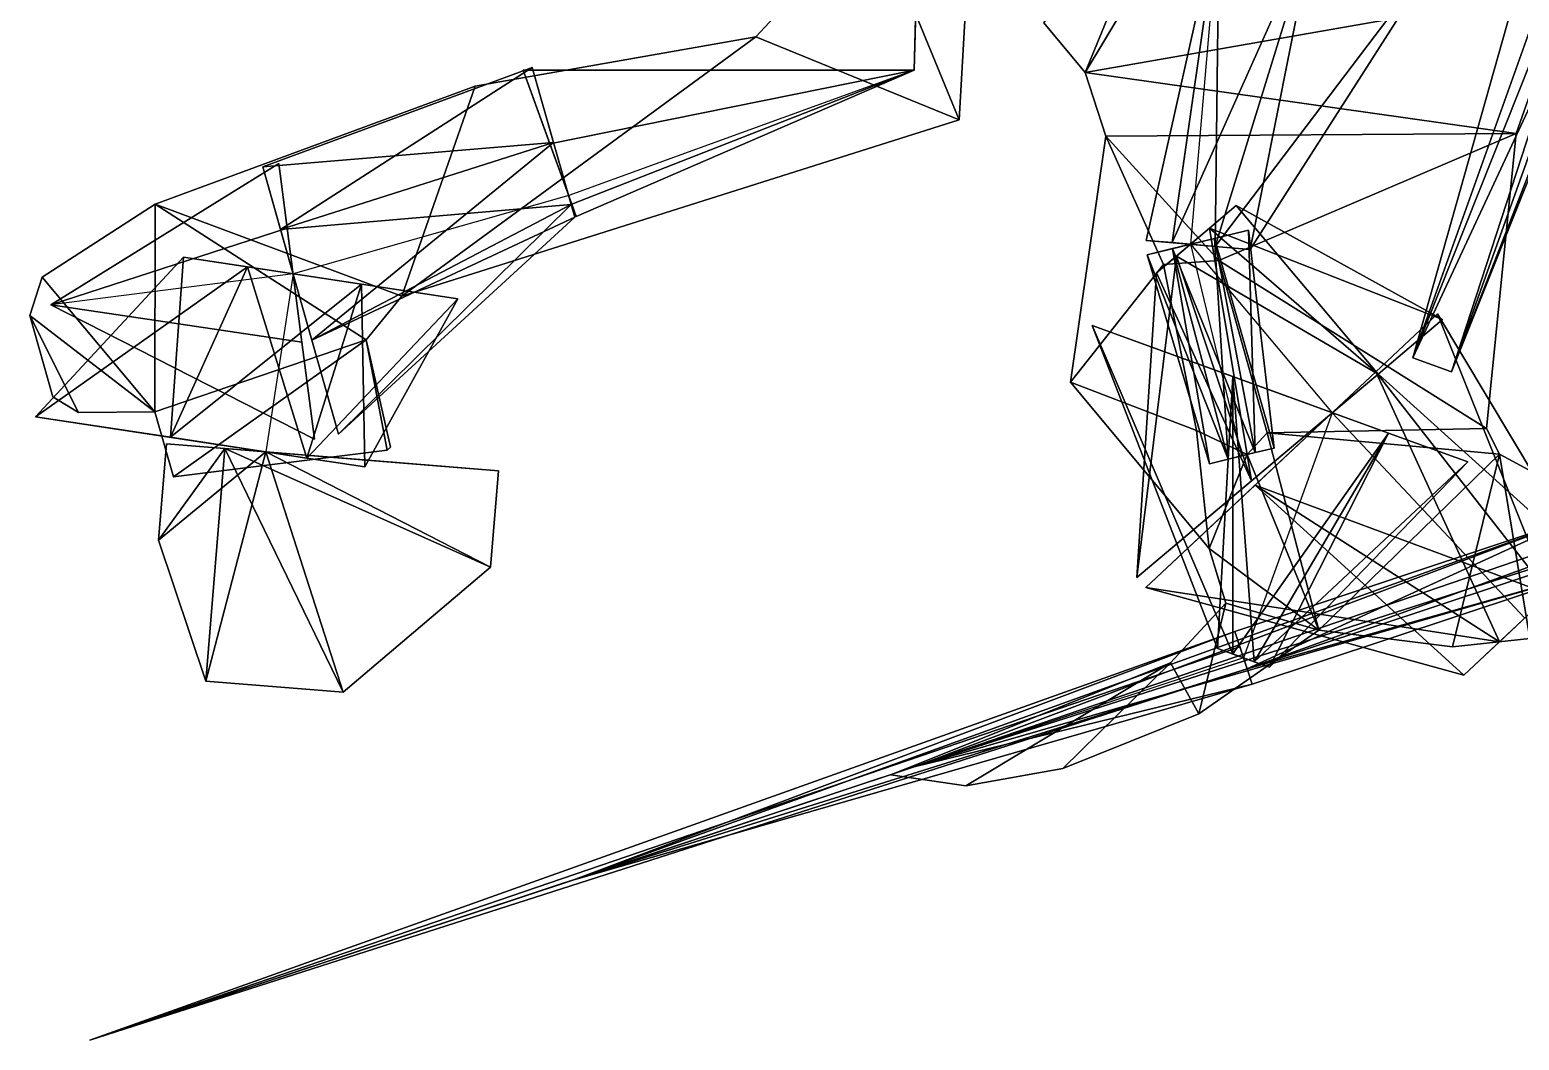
# Model space of a CAD drawing. Extents: x 271818 to 271947, y 5067178 to 5068401.
# Drawn here: x 271879.66 to 271893.07, y 5068373.09 to 5068382.18 of the extents above; entities that cross this region are included whole.
import ezdxf

# ---------------------------------------------------------------- set-up
doc = ezdxf.new("R2010")
doc.units = 0
doc.layers.add('CENTERLINE', color=4, linetype='CONTINUOUS')
doc.layers.add('WALLS', color=7, linetype='CONTINUOUS')

msp = doc.modelspace()

# ---------------------------------------------------------------- linework, layer by layer
at = {"layer": 'CENTERLINE'}
for p, q in [((271887.724, 5068385.643, 1026.427), (271887.626, 5068381.82, 1025.516)), ((271890.372, 5068383.225, 1012.369), (271890.113, 5068380.254, 1012.037)), ((271887.626, 5068381.82, 1025.516), (271884.515, 5068380.692, 1025.516)), ((271884.515, 5068380.692, 1025.516), (271882.034, 5068379.988, 1025.227)), ((271890.113, 5068380.254, 1012.037), (271891.391, 5068378.738, 1014.922)), ((271890.113, 5068380.254, 1012.037), (271890.575, 5068378.349, 1012.051)), ((271882.034, 5068379.988, 1025.227), (271879.852, 5068379.708, 1025.227)), ((271882.034, 5068379.988, 1025.227), (271881.789, 5068378.386, 1025.986)), ((271891.391, 5068378.738, 1014.922), (271890.591, 5068376.532, 1015.047)), ((271891.391, 5068378.738, 1014.922), (271893.124, 5068376.889, 1015.695)), ((271881.789, 5068378.386, 1025.986), (271881.789, 5068378.386, 1028.086)), ((271890.591, 5068376.532, 1015.047), (271887.626, 5068375.55, 1023.402))]:
    msp.add_line(p, q, dxfattribs=at)
at = {"layer": 'WALLS'}
for points in [[(271896.59, 5068391.751, 1009.843), (271892.466, 5068379.107, 1012.188), (271892.115, 5068379.232, 1012.188)], [(271896.59, 5068391.751, 1009.843), (271892.115, 5068379.232, 1012.188), (271894.24, 5068386.743, 1010.814)], [(271896.59, 5068391.751, 1009.843), (271895.088, 5068386.44, 1010.814), (271892.466, 5068379.107, 1012.188)], [(271895.088, 5068386.44, 1010.814), (271896.443, 5068389.044, 1015.379), (271892.466, 5068379.107, 1012.188)], [(271892.466, 5068379.107, 1012.188), (271896.443, 5068389.044, 1015.379), (271894.572, 5068384.505, 1016.243)], [(271892.115, 5068379.232, 1012.188), (271894.26, 5068384.617, 1016.243), (271894.24, 5068386.743, 1010.814)], [(271887.626, 5068381.82, 1014.916), (271887.724, 5068385.643, 1015.827), (271887.626, 5068381.82, 1014.916)], [(271887.626, 5068381.82, 1014.916), (271887.724, 5068385.643, 1015.827), (271887.724, 5068385.643, 1015.827)], [(271887.626, 5068381.82, 1014.916), (271887.724, 5068385.643, 1015.827), (271887.626, 5068381.82, 1021.126)], [(271887.626, 5068381.82, 1021.126), (271887.724, 5068385.643, 1015.827), (271887.724, 5068385.643, 1022.037)], [(271887.626, 5068381.82, 1021.126), (271887.724, 5068385.643, 1022.037), (271887.626, 5068381.82, 1025.516)], [(271887.626, 5068381.82, 1025.516), (271887.724, 5068385.643, 1022.037), (271887.724, 5068385.643, 1026.427)], [(271887.626, 5068381.82, 1025.516), (271887.724, 5068385.643, 1026.427), (271887.626, 5068381.82, 1025.516)], [(271887.626, 5068381.82, 1025.516), (271887.724, 5068385.643, 1026.427), (271887.724, 5068385.643, 1026.427)], [(271887.626, 5068381.82, 1025.516), (271887.724, 5068385.643, 1026.427), (271887.626, 5068381.82, 1025.516)], [(271887.626, 5068381.82, 1025.516), (271887.724, 5068385.643, 1026.427), (271887.724, 5068385.643, 1026.427)], [(271887.626, 5068381.82, 1025.516), (271887.724, 5068385.643, 1026.427), (271887.626, 5068381.82, 1025.516)], [(271887.626, 5068381.82, 1025.516), (271887.724, 5068385.643, 1026.427), (271887.724, 5068385.643, 1026.427)], [(271887.626, 5068381.82, 1025.516), (271887.724, 5068385.643, 1026.427), (271887.626, 5068381.82, 1021.126)], [(271887.626, 5068381.82, 1021.126), (271887.724, 5068385.643, 1026.427), (271887.724, 5068385.643, 1022.037)], [(271887.626, 5068381.82, 1021.126), (271887.724, 5068385.643, 1022.037), (271887.626, 5068381.82, 1014.916)], [(271887.626, 5068381.82, 1014.916), (271887.724, 5068385.643, 1022.037), (271887.724, 5068385.643, 1015.827)], [(271890.603, 5068385.297, 1014.604), (271888.794, 5068382.248, 1014.015), (271889.166, 5068381.799, 1013.543)], [(271889.166, 5068381.799, 1017.837), (271888.794, 5068382.248, 1017.313), (271890.603, 5068385.297, 1017.477)], [(271891.214, 5068385.203, 1013.75), (271890.603, 5068385.297, 1014.604), (271889.166, 5068381.799, 1013.543)], [(271889.166, 5068381.799, 1017.837), (271890.603, 5068385.297, 1017.477), (271891.214, 5068385.203, 1017.259)], [(271891.214, 5068385.203, 1013.75), (271889.166, 5068381.799, 1013.543), (271893.51, 5068382.562, 1013.201)], [(271893.51, 5068382.562, 1018.713), (271889.166, 5068381.799, 1017.837), (271891.214, 5068385.203, 1017.259)], [(271892.115, 5068379.232, 1012.188), (271894.572, 5068384.505, 1016.243), (271894.26, 5068384.617, 1016.243)], [(271892.466, 5068379.107, 1012.188), (271894.572, 5068384.505, 1016.243), (271892.115, 5068379.232, 1012.188)], [(271887.258, 5068383.259, 1017.538), (271888.032, 5068381.375, 1015.357), (271888.149, 5068383.422, 1017.978)], [(271888.149, 5068383.422, 1026.306), (271888.032, 5068381.375, 1025.805), (271887.258, 5068383.259, 1026.162)], [(271888.032, 5068381.375, 1025.805), (271888.032, 5068381.375, 1015.357), (271888.149, 5068383.422, 1026.306)], [(271888.149, 5068383.422, 1026.306), (271888.032, 5068381.375, 1015.357), (271888.149, 5068383.422, 1017.978)], [(271887.258, 5068383.259, 1026.162), (271887.258, 5068383.259, 1017.538), (271886.2, 5068382.121, 1026.097)], [(271886.2, 5068382.121, 1026.097), (271887.258, 5068383.259, 1017.538), (271886.2, 5068382.121, 1017.467)], [(271887.258, 5068383.259, 1017.538), (271886.2, 5068382.121, 1017.467), (271888.032, 5068381.375, 1015.357)], [(271888.032, 5068381.375, 1025.805), (271886.2, 5068382.121, 1026.097), (271887.258, 5068383.259, 1026.162)], [(271890.372, 5068383.225, 1012.369), (271889.948, 5068380.269, 1012.037), (271889.715, 5068380.289, 1012.037)], [(271890.372, 5068383.225, 1012.369), (271889.715, 5068380.289, 1012.037), (271890.372, 5068383.225, 1012.369)], [(271890.372, 5068383.225, 1012.369), (271889.715, 5068380.289, 1012.037), (271889.715, 5068380.289, 1015.019)], [(271890.372, 5068383.225, 1012.369), (271889.715, 5068380.289, 1015.019), (271890.372, 5068383.225, 1012.369)], [(271890.372, 5068383.225, 1012.369), (271889.715, 5068380.289, 1015.019), (271889.948, 5068380.269, 1019.237)], [(271890.372, 5068383.225, 1012.369), (271890.336, 5068380.235, 1012.037), (271889.948, 5068380.269, 1012.037)], [(271890.372, 5068383.225, 1012.369), (271889.948, 5068380.269, 1012.037), (271890.372, 5068383.225, 1012.369)], [(271890.372, 5068383.225, 1012.369), (271889.948, 5068380.269, 1019.237), (271891.238, 5068383.149, 1012.369)], [(271891.238, 5068383.149, 1012.369), (271890.336, 5068380.235, 1012.037), (271890.372, 5068383.225, 1012.369)], [(271891.238, 5068383.149, 1012.369), (271889.948, 5068380.269, 1019.237), (271890.336, 5068380.235, 1019.237)], [(271891.238, 5068383.149, 1012.369), (271890.336, 5068380.235, 1019.237), (271892.464, 5068383.043, 1012.369)], [(271891.238, 5068383.149, 1012.369), (271890.651, 5068380.207, 1012.037), (271890.336, 5068380.235, 1012.037)], [(271892.464, 5068383.043, 1012.369), (271890.336, 5068380.235, 1019.237), (271890.651, 5068380.207, 1015.019)], [(271892.464, 5068383.043, 1012.369), (271890.651, 5068380.207, 1012.037), (271891.238, 5068383.149, 1012.369)], [(271892.464, 5068383.043, 1012.369), (271890.651, 5068380.207, 1015.019), (271892.464, 5068383.043, 1012.369)], [(271892.464, 5068383.043, 1012.369), (271890.651, 5068380.207, 1015.019), (271890.651, 5068380.207, 1012.037)], [(271893.51, 5068382.562, 1013.201), (271889.166, 5068381.799, 1013.543), (271893.046, 5068381.25, 1013.775)], [(271893.046, 5068381.25, 1020.095), (271889.166, 5068381.799, 1017.837), (271893.51, 5068382.562, 1018.713)], [(271893.046, 5068381.25, 1020.095), (271893.046, 5068381.25, 1013.775), (271893.51, 5068382.562, 1018.713)], [(271893.51, 5068382.562, 1018.713), (271893.046, 5068381.25, 1013.775), (271893.51, 5068382.562, 1013.201)], [(271888.794, 5068382.248, 1017.313), (271888.794, 5068382.248, 1014.015), (271889.166, 5068381.799, 1017.837)], [(271889.166, 5068381.799, 1017.837), (271888.794, 5068382.248, 1014.015), (271889.166, 5068381.799, 1013.543)], [(271886.2, 5068382.121, 1017.467), (271883.674, 5068381.678, 1023.465), (271883.013, 5068379.786, 1024.578)], [(271883.013, 5068379.786, 1026.768), (271883.674, 5068381.678, 1026.859), (271886.2, 5068382.121, 1026.097)], [(271888.032, 5068381.375, 1015.357), (271886.2, 5068382.121, 1017.467), (271883.013, 5068379.786, 1024.578)], [(271883.013, 5068379.786, 1026.768), (271886.2, 5068382.121, 1026.097), (271888.032, 5068381.375, 1025.805)], [(271886.2, 5068382.121, 1026.097), (271886.2, 5068382.121, 1017.467), (271883.674, 5068381.678, 1026.859)], [(271883.674, 5068381.678, 1026.859), (271886.2, 5068382.121, 1017.467), (271883.674, 5068381.678, 1023.465)], [(271884.187, 5068381.846, 1024.978), (271881.921, 5068380.387, 1025.027), (271881.761, 5068380.95, 1025.144)], [(271884.187, 5068381.846, 1024.978), (271881.761, 5068380.95, 1025.144), (271884.187, 5068381.846, 1025.641)], [(271884.187, 5068381.846, 1025.641), (271881.761, 5068380.95, 1025.144), (271881.761, 5068380.95, 1025.558)], [(271884.187, 5068381.846, 1025.641), (271881.761, 5068380.95, 1025.558), (271884.379, 5068381.17, 1025.816)], [(271884.379, 5068381.17, 1024.216), (271881.921, 5068380.387, 1025.027), (271884.187, 5068381.846, 1024.978)], [(271887.626, 5068381.82, 1021.126), (271884.345, 5068381.159, 1024.216), (271884.106, 5068381.82, 1024.978)], [(271887.626, 5068381.82, 1021.126), (271884.106, 5068381.82, 1024.978), (271887.626, 5068381.82, 1025.516)], [(271887.626, 5068381.82, 1025.516), (271884.106, 5068381.82, 1024.978), (271884.106, 5068381.82, 1025.641)], [(271887.626, 5068381.82, 1025.516), (271884.106, 5068381.82, 1025.641), (271887.626, 5068381.82, 1025.516)], [(271887.626, 5068381.82, 1025.516), (271884.106, 5068381.82, 1025.641), (271884.345, 5068381.159, 1025.816)], [(271884.543, 5068380.614, 1024.216), (271884.106, 5068381.82, 1024.978), (271884.345, 5068381.159, 1024.216)], [(271884.543, 5068380.614, 1024.216), (271884.106, 5068381.82, 1025.641), (271884.106, 5068381.82, 1024.978)], [(271884.543, 5068380.614, 1024.216), (271884.345, 5068381.159, 1025.816), (271884.106, 5068381.82, 1025.641)], [(271884.537, 5068380.612, 1024.216), (271884.379, 5068381.17, 1024.216), (271884.187, 5068381.846, 1024.978)], [(271884.537, 5068380.612, 1024.216), (271884.187, 5068381.846, 1024.978), (271884.187, 5068381.846, 1025.641)], [(271884.537, 5068380.612, 1024.216), (271884.187, 5068381.846, 1025.641), (271884.379, 5068381.17, 1025.816)], [(271887.626, 5068381.82, 1014.916), (271884.543, 5068380.614, 1024.216), (271884.345, 5068381.159, 1024.216)], [(271887.626, 5068381.82, 1014.916), (271884.345, 5068381.159, 1024.216), (271887.626, 5068381.82, 1021.126)], [(271887.626, 5068381.82, 1025.516), (271884.345, 5068381.159, 1025.816), (271887.626, 5068381.82, 1025.516)], [(271887.626, 5068381.82, 1025.516), (271884.345, 5068381.159, 1025.816), (271884.543, 5068380.614, 1025.816)], [(271887.626, 5068381.82, 1014.916), (271884.543, 5068380.614, 1024.216), (271887.626, 5068381.82, 1014.916)], [(271887.626, 5068381.82, 1025.516), (271884.543, 5068380.614, 1025.816), (271887.626, 5068381.82, 1025.516)], [(271887.626, 5068381.82, 1025.516), (271884.543, 5068380.614, 1025.816), (271884.583, 5068380.504, 1025.641)], [(271887.626, 5068381.82, 1014.916), (271884.583, 5068380.504, 1024.978), (271884.543, 5068380.614, 1024.216)], [(271887.626, 5068381.82, 1025.516), (271884.583, 5068380.504, 1025.641), (271887.626, 5068381.82, 1021.126)], [(271887.626, 5068381.82, 1021.126), (271884.583, 5068380.504, 1025.641), (271884.583, 5068380.504, 1024.978)], [(271887.626, 5068381.82, 1021.126), (271884.583, 5068380.504, 1024.978), (271887.626, 5068381.82, 1014.916)], [(271887.626, 5068381.82, 1014.916), (271887.626, 5068381.82, 1014.916), (271887.626, 5068381.82, 1021.126)], [(271887.626, 5068381.82, 1014.916), (271887.626, 5068381.82, 1021.126), (271887.626, 5068381.82, 1025.516)], [(271887.626, 5068381.82, 1014.916), (271887.626, 5068381.82, 1025.516), (271887.626, 5068381.82, 1025.516)], [(271887.626, 5068381.82, 1014.916), (271887.626, 5068381.82, 1025.516), (271887.626, 5068381.82, 1025.516)], [(271887.626, 5068381.82, 1014.916), (271887.626, 5068381.82, 1025.516), (271887.626, 5068381.82, 1025.516)], [(271887.626, 5068381.82, 1014.916), (271887.626, 5068381.82, 1025.516), (271887.626, 5068381.82, 1021.126)], [(271887.626, 5068381.82, 1014.916), (271887.626, 5068381.82, 1014.916), (271887.626, 5068381.82, 1021.126)], [(271887.626, 5068381.82, 1014.916), (271887.626, 5068381.82, 1021.126), (271887.626, 5068381.82, 1025.516)], [(271887.626, 5068381.82, 1014.916), (271887.626, 5068381.82, 1025.516), (271887.626, 5068381.82, 1025.516)], [(271887.626, 5068381.82, 1014.916), (271887.626, 5068381.82, 1025.516), (271887.626, 5068381.82, 1025.516)], [(271887.626, 5068381.82, 1014.916), (271887.626, 5068381.82, 1025.516), (271887.626, 5068381.82, 1025.516)], [(271887.626, 5068381.82, 1014.916), (271887.626, 5068381.82, 1025.516), (271887.626, 5068381.82, 1021.126)], [(271889.166, 5068381.799, 1017.837), (271889.166, 5068381.799, 1013.543), (271889.353, 5068381.228, 1018.876)], [(271889.353, 5068381.228, 1018.876), (271889.166, 5068381.799, 1013.543), (271889.353, 5068381.228, 1013.245)], [(271893.046, 5068381.25, 1013.775), (271889.166, 5068381.799, 1013.543), (271889.353, 5068381.228, 1013.245)], [(271889.353, 5068381.228, 1018.876), (271889.166, 5068381.799, 1017.837), (271893.046, 5068381.25, 1020.095)], [(271883.674, 5068381.678, 1026.859), (271883.674, 5068381.678, 1023.465), (271880.792, 5068380.615, 1026.217)], [(271880.792, 5068380.615, 1026.217), (271883.674, 5068381.678, 1023.465), (271880.792, 5068380.615, 1024.866)], [(271883.674, 5068381.678, 1023.465), (271880.792, 5068380.615, 1024.866), (271883.013, 5068379.786, 1024.578)], [(271883.013, 5068379.786, 1026.768), (271880.792, 5068380.615, 1026.217), (271883.674, 5068381.678, 1026.859)], [(271883.013, 5068379.786, 1026.768), (271883.013, 5068379.786, 1024.578), (271888.032, 5068381.375, 1025.805)], [(271888.032, 5068381.375, 1025.805), (271883.013, 5068379.786, 1024.578), (271888.032, 5068381.375, 1015.357)], [(271884.379, 5068381.17, 1025.816), (271881.761, 5068380.95, 1025.558), (271881.921, 5068380.387, 1026.027)], [(271884.379, 5068381.17, 1024.216), (271882.203, 5068379.39, 1025.027), (271881.921, 5068380.387, 1025.027)], [(271884.379, 5068381.17, 1025.816), (271881.921, 5068380.387, 1026.027), (271884.537, 5068380.612, 1025.816)], [(271884.537, 5068380.612, 1024.216), (271882.203, 5068379.39, 1025.027), (271884.379, 5068381.17, 1024.216)], [(271884.543, 5068380.614, 1024.216), (271884.543, 5068380.614, 1025.816), (271884.345, 5068381.159, 1025.816)], [(271884.537, 5068380.612, 1024.216), (271884.379, 5068381.17, 1025.816), (271884.537, 5068380.612, 1025.816)], [(271889.353, 5068381.228, 1018.876), (271889.353, 5068381.228, 1013.245), (271889.034, 5068379.013, 1021.147)], [(271889.034, 5068379.013, 1021.147), (271889.353, 5068381.228, 1013.245), (271889.034, 5068379.013, 1013.954)], [(271889.353, 5068381.228, 1013.245), (271889.034, 5068379.013, 1013.954), (271889.872, 5068380.071, 1012.211)], [(271889.872, 5068380.071, 1019.818), (271889.034, 5068379.013, 1021.147), (271889.353, 5068381.228, 1018.876)], [(271893.046, 5068381.25, 1013.775), (271889.353, 5068381.228, 1013.245), (271890.37, 5068380.108, 1012.221)], [(271890.37, 5068380.108, 1019.739), (271889.353, 5068381.228, 1018.876), (271893.046, 5068381.25, 1020.095)], [(271889.353, 5068381.228, 1013.245), (271889.872, 5068380.071, 1012.211), (271890.37, 5068380.108, 1012.221)], [(271890.37, 5068380.108, 1019.739), (271889.872, 5068380.071, 1019.818), (271889.353, 5068381.228, 1018.876)], [(271893.046, 5068381.25, 1013.775), (271890.37, 5068380.108, 1012.221), (271892.78, 5068378.595, 1014.783)], [(271892.78, 5068378.595, 1024.421), (271890.37, 5068380.108, 1019.739), (271893.046, 5068381.25, 1020.095)], [(271892.78, 5068378.595, 1024.421), (271892.78, 5068378.595, 1014.783), (271893.046, 5068381.25, 1020.095)], [(271893.046, 5068381.25, 1020.095), (271892.78, 5068378.595, 1014.783), (271893.046, 5068381.25, 1013.775)], [(271881.981, 5068380.399, 1025.027), (271879.852, 5068379.708, 1025.227), (271881.906, 5068380.98, 1025.144)], [(271881.906, 5068380.98, 1025.144), (271879.852, 5068379.708, 1025.227), (271879.852, 5068379.708, 1025.227)], [(271881.906, 5068380.98, 1025.144), (271879.852, 5068379.708, 1025.227), (271881.906, 5068380.98, 1025.558)], [(271881.906, 5068380.98, 1025.558), (271879.852, 5068379.708, 1025.227), (271879.852, 5068379.708, 1025.227)], [(271881.906, 5068380.98, 1025.558), (271879.852, 5068379.708, 1025.227), (271881.981, 5068380.399, 1026.027)], [(271882.203, 5068379.39, 1025.027), (271881.761, 5068380.95, 1025.144), (271881.921, 5068380.387, 1025.027)], [(271882.203, 5068379.39, 1025.027), (271881.761, 5068380.95, 1025.558), (271881.761, 5068380.95, 1025.144)], [(271882.203, 5068379.39, 1025.027), (271881.921, 5068380.387, 1026.027), (271881.761, 5068380.95, 1025.558)], [(271882.113, 5068379.372, 1025.027), (271881.981, 5068380.399, 1025.027), (271881.906, 5068380.98, 1025.144)], [(271882.113, 5068379.372, 1025.027), (271881.906, 5068380.98, 1025.144), (271881.906, 5068380.98, 1025.558)], [(271882.113, 5068379.372, 1025.027), (271881.906, 5068380.98, 1025.558), (271881.981, 5068380.399, 1026.027)], [(271880.792, 5068380.615, 1026.217), (271880.792, 5068380.615, 1024.866), (271879.774, 5068379.959, 1025.326)], [(271879.774, 5068379.959, 1025.326), (271880.792, 5068380.615, 1024.866), (271879.774, 5068379.959, 1025.228)], [(271880.792, 5068380.615, 1024.866), (271879.774, 5068379.959, 1025.228), (271880.789, 5068378.746, 1024.386)], [(271880.789, 5068378.746, 1027.632), (271879.774, 5068379.959, 1025.326), (271880.792, 5068380.615, 1026.217)], [(271880.792, 5068380.615, 1024.866), (271880.789, 5068378.746, 1024.386), (271882.69, 5068379.395, 1024.61)], [(271882.69, 5068379.395, 1027.025), (271880.789, 5068378.746, 1027.632), (271880.792, 5068380.615, 1026.217)], [(271880.792, 5068380.615, 1024.866), (271882.69, 5068379.395, 1024.61), (271883.013, 5068379.786, 1024.578)], [(271883.013, 5068379.786, 1026.768), (271882.69, 5068379.395, 1027.025), (271880.792, 5068380.615, 1026.217)], [(271884.537, 5068380.612, 1025.816), (271881.921, 5068380.387, 1026.027), (271882.203, 5068379.39, 1026.027)], [(271884.537, 5068380.612, 1025.816), (271882.203, 5068379.39, 1026.027), (271884.569, 5068380.499, 1025.641)], [(271884.537, 5068380.612, 1024.216), (271882.443, 5068378.545, 1025.144), (271882.203, 5068379.39, 1025.027)], [(271884.569, 5068380.499, 1024.978), (271882.443, 5068378.545, 1025.144), (271884.537, 5068380.612, 1024.216)], [(271884.537, 5068380.612, 1024.216), (271884.537, 5068380.612, 1025.816), (271884.569, 5068380.499, 1025.641)], [(271884.537, 5068380.612, 1024.216), (271884.569, 5068380.499, 1025.641), (271884.569, 5068380.499, 1024.978)], [(271884.543, 5068380.614, 1024.216), (271884.583, 5068380.504, 1025.641), (271884.543, 5068380.614, 1025.816)], [(271884.543, 5068380.614, 1024.216), (271884.583, 5068380.504, 1024.978), (271884.583, 5068380.504, 1025.641)], [(271884.569, 5068380.499, 1025.641), (271882.203, 5068379.39, 1026.027), (271882.443, 5068378.545, 1025.558)], [(271884.569, 5068380.499, 1025.641), (271882.443, 5068378.545, 1025.558), (271884.569, 5068380.499, 1024.978)], [(271884.569, 5068380.499, 1024.978), (271882.443, 5068378.545, 1025.558), (271882.443, 5068378.545, 1025.144)], [(271890.284, 5068380.398, 1019.237), (271891.803, 5068379.086, 1026.322), (271890.526, 5068380.602, 1015.019)], [(271890.526, 5068380.602, 1012.037), (271892.385, 5068379.576, 1014.922), (271890.284, 5068380.398, 1012.037)], [(271890.284, 5068380.398, 1012.037), (271890.284, 5068380.398, 1019.237), (271890.526, 5068380.602, 1015.019)], [(271890.284, 5068380.398, 1012.037), (271890.526, 5068380.602, 1015.019), (271890.526, 5068380.602, 1012.037)], [(271890.526, 5068380.602, 1015.019), (271891.803, 5068379.086, 1026.322), (271892.385, 5068379.576, 1019.644)], [(271890.526, 5068380.602, 1015.019), (271892.385, 5068379.576, 1019.644), (271890.526, 5068380.602, 1012.037)], [(271890.526, 5068380.602, 1012.037), (271892.385, 5068379.576, 1019.644), (271892.385, 5068379.576, 1014.922)], [(271882.113, 5068379.372, 1025.027), (271879.852, 5068379.708, 1025.227), (271881.981, 5068380.399, 1025.027)], [(271881.981, 5068380.399, 1025.027), (271879.852, 5068379.708, 1025.227), (271879.852, 5068379.708, 1025.227)], [(271881.981, 5068380.399, 1026.027), (271879.852, 5068379.708, 1025.227), (271879.852, 5068379.708, 1025.227)], [(271881.981, 5068380.399, 1026.027), (271879.852, 5068379.708, 1025.227), (271882.113, 5068379.372, 1026.027)], [(271882.203, 5068379.39, 1025.027), (271882.203, 5068379.39, 1026.027), (271881.921, 5068380.387, 1026.027)], [(271882.113, 5068379.372, 1025.027), (271881.981, 5068380.399, 1026.027), (271882.113, 5068379.372, 1026.027)], [(271890.284, 5068380.398, 1012.037), (271889.987, 5068380.147, 1012.037), (271889.807, 5068379.996, 1012.037)], [(271890.284, 5068380.398, 1012.037), (271889.807, 5068379.996, 1012.037), (271889.807, 5068379.996, 1015.019)], [(271890.284, 5068380.398, 1012.037), (271889.807, 5068379.996, 1015.019), (271889.987, 5068380.147, 1019.237)], [(271890.284, 5068380.398, 1012.037), (271891.803, 5068379.086, 1014.922), (271889.987, 5068380.147, 1012.037)], [(271889.987, 5068380.147, 1019.237), (271890.663, 5068378.124, 1026.322), (271890.284, 5068380.398, 1019.237)], [(271890.284, 5068380.398, 1012.037), (271889.987, 5068380.147, 1019.237), (271890.284, 5068380.398, 1019.237)], [(271890.284, 5068380.398, 1019.237), (271890.663, 5068378.124, 1026.322), (271891.803, 5068379.086, 1026.322)], [(271890.284, 5068380.398, 1012.037), (271892.385, 5068379.576, 1014.922), (271891.803, 5068379.086, 1014.922)], [(271890.331, 5068380.307, 1019.237), (271890.696, 5068378.379, 1012.551), (271890.638, 5068380.381, 1015.019)], [(271890.638, 5068380.381, 1012.037), (271890.867, 5068378.42, 1012.051), (271890.331, 5068380.307, 1012.037)], [(271890.331, 5068380.307, 1012.037), (271890.331, 5068380.307, 1019.237), (271890.638, 5068380.381, 1015.019)], [(271890.331, 5068380.307, 1012.037), (271890.638, 5068380.381, 1015.019), (271890.638, 5068380.381, 1012.037)], [(271890.638, 5068380.381, 1015.019), (271890.696, 5068378.379, 1012.551), (271890.867, 5068378.42, 1012.258)], [(271890.638, 5068380.381, 1015.019), (271890.867, 5068378.42, 1012.258), (271890.638, 5068380.381, 1012.037)], [(271890.638, 5068380.381, 1012.037), (271890.867, 5068378.42, 1012.258), (271890.867, 5068378.42, 1012.051)], [(271890.336, 5068380.235, 1012.037), (271889.715, 5068380.289, 1012.037), (271889.948, 5068380.269, 1012.037)], [(271890.336, 5068380.235, 1012.037), (271889.715, 5068380.289, 1015.019), (271889.715, 5068380.289, 1012.037)], [(271890.336, 5068380.235, 1012.037), (271889.948, 5068380.269, 1019.237), (271889.715, 5068380.289, 1015.019)], [(271890.331, 5068380.307, 1012.037), (271889.952, 5068380.215, 1012.037), (271889.725, 5068380.16, 1012.037)], [(271890.331, 5068380.307, 1012.037), (271889.725, 5068380.16, 1012.037), (271889.725, 5068380.16, 1015.019)], [(271890.331, 5068380.307, 1012.037), (271889.725, 5068380.16, 1015.019), (271889.952, 5068380.215, 1019.237)], [(271889.952, 5068380.215, 1012.037), (271890.454, 5068378.32, 1012.051), (271889.725, 5068380.16, 1012.037)], [(271889.725, 5068380.16, 1015.019), (271890.284, 5068378.279, 1012.258), (271889.952, 5068380.215, 1019.237)], [(271890.336, 5068380.235, 1012.037), (271890.336, 5068380.235, 1019.237), (271889.948, 5068380.269, 1019.237)], [(271890.331, 5068380.307, 1012.037), (271890.696, 5068378.379, 1012.051), (271889.952, 5068380.215, 1012.037)], [(271889.952, 5068380.215, 1019.237), (271890.454, 5068378.32, 1012.551), (271890.331, 5068380.307, 1019.237)], [(271890.331, 5068380.307, 1012.037), (271889.952, 5068380.215, 1019.237), (271890.331, 5068380.307, 1019.237)], [(271889.952, 5068380.215, 1012.037), (271890.696, 5068378.379, 1012.051), (271890.454, 5068378.32, 1012.051)], [(271889.952, 5068380.215, 1019.237), (271890.284, 5068378.279, 1012.258), (271890.454, 5068378.32, 1012.551)], [(271890.331, 5068380.307, 1019.237), (271890.454, 5068378.32, 1012.551), (271890.696, 5068378.379, 1012.551)], [(271890.331, 5068380.307, 1012.037), (271890.867, 5068378.42, 1012.051), (271890.696, 5068378.379, 1012.051)], [(271890.336, 5068380.235, 1012.037), (271890.651, 5068380.207, 1015.019), (271890.336, 5068380.235, 1019.237)], [(271890.336, 5068380.235, 1012.037), (271890.651, 5068380.207, 1012.037), (271890.651, 5068380.207, 1015.019)], [(271881.045, 5068380.139, 1025.144), (271880.929, 5068378.517, 1025.986), (271879.713, 5068378.702, 1025.986)], [(271881.045, 5068380.139, 1025.144), (271879.713, 5068378.702, 1025.986), (271881.045, 5068380.139, 1025.558)], [(271881.045, 5068380.139, 1025.558), (271879.713, 5068378.702, 1025.986), (271879.713, 5068378.702, 1026.856)], [(271881.045, 5068380.139, 1025.558), (271879.713, 5068378.702, 1026.856), (271881.624, 5068380.051, 1026.027)], [(271881.624, 5068380.051, 1025.027), (271880.929, 5068378.517, 1025.986), (271881.045, 5068380.139, 1025.144)], [(271882.648, 5068379.895, 1025.027), (271881.624, 5068380.051, 1025.027), (271881.045, 5068380.139, 1025.144)], [(271882.648, 5068379.895, 1025.027), (271881.045, 5068380.139, 1025.144), (271881.045, 5068380.139, 1025.558)], [(271882.648, 5068379.895, 1025.027), (271881.045, 5068380.139, 1025.558), (271881.624, 5068380.051, 1026.027)], [(271889.807, 5068379.996, 1015.019), (271889.632, 5068377.256, 1019.644), (271889.987, 5068380.147, 1019.237)], [(271889.987, 5068380.147, 1019.237), (271889.632, 5068377.256, 1019.644), (271890.663, 5068378.124, 1026.322)], [(271889.725, 5068380.16, 1012.037), (271890.454, 5068378.32, 1012.051), (271890.284, 5068378.279, 1012.051)], [(271889.725, 5068380.16, 1012.037), (271890.284, 5068378.279, 1012.051), (271889.725, 5068380.16, 1015.019)], [(271889.725, 5068380.16, 1015.019), (271890.284, 5068378.279, 1012.051), (271890.284, 5068378.279, 1012.258)], [(271889.987, 5068380.147, 1012.037), (271890.663, 5068378.124, 1014.922), (271889.807, 5068379.996, 1012.037)], [(271889.872, 5068380.071, 1019.818), (271889.872, 5068380.071, 1012.211), (271890.37, 5068380.108, 1019.739)], [(271890.37, 5068380.108, 1019.739), (271889.872, 5068380.071, 1012.211), (271890.37, 5068380.108, 1012.221)], [(271889.987, 5068380.147, 1012.037), (271891.803, 5068379.086, 1014.922), (271890.663, 5068378.124, 1014.922)], [(271890.37, 5068380.108, 1019.739), (271890.37, 5068380.108, 1012.221), (271890.804, 5068378.556, 1025.045)], [(271890.804, 5068378.556, 1025.045), (271890.37, 5068380.108, 1012.221), (271890.804, 5068378.556, 1013.895)], [(271890.37, 5068380.108, 1012.221), (271890.804, 5068378.556, 1013.895), (271892.78, 5068378.595, 1014.783)], [(271892.78, 5068378.595, 1024.421), (271890.804, 5068378.556, 1025.045), (271890.37, 5068380.108, 1019.739)], [(271879.774, 5068379.959, 1025.326), (271879.774, 5068379.959, 1025.228), (271879.662, 5068379.614, 1025.316)], [(271879.662, 5068379.614, 1025.316), (271879.774, 5068379.959, 1025.228), (271879.662, 5068379.614, 1025.229)], [(271880.789, 5068378.746, 1024.386), (271879.774, 5068379.959, 1025.228), (271879.662, 5068379.614, 1025.229)], [(271879.662, 5068379.614, 1025.316), (271879.774, 5068379.959, 1025.326), (271880.789, 5068378.746, 1027.632)], [(271881.624, 5068380.051, 1026.027), (271879.713, 5068378.702, 1026.856), (271880.929, 5068378.517, 1028.086)], [(271881.624, 5068380.051, 1025.027), (271882.158, 5068378.33, 1025.986), (271880.929, 5068378.517, 1025.986)], [(271881.624, 5068380.051, 1026.027), (271880.929, 5068378.517, 1028.086), (271882.648, 5068379.895, 1026.027)], [(271882.648, 5068379.895, 1025.027), (271882.158, 5068378.33, 1025.986), (271881.624, 5068380.051, 1025.027)], [(271882.648, 5068379.895, 1025.027), (271881.624, 5068380.051, 1026.027), (271882.648, 5068379.895, 1026.027)], [(271889.872, 5068380.071, 1012.211), (271889.034, 5068379.013, 1013.954), (271890.169, 5068378.578, 1013.371)], [(271890.169, 5068378.578, 1023.133), (271889.034, 5068379.013, 1021.147), (271889.872, 5068380.071, 1019.818)], [(271889.807, 5068379.996, 1012.037), (271890.663, 5068378.124, 1014.922), (271889.632, 5068377.256, 1014.922)], [(271889.807, 5068379.996, 1012.037), (271889.632, 5068377.256, 1014.922), (271889.807, 5068379.996, 1015.019)], [(271889.807, 5068379.996, 1015.019), (271889.632, 5068377.256, 1014.922), (271889.632, 5068377.256, 1019.644)], [(271890.169, 5068378.578, 1023.133), (271890.169, 5068378.578, 1013.371), (271889.872, 5068380.071, 1019.818)], [(271889.872, 5068380.071, 1019.818), (271890.169, 5068378.578, 1013.371), (271889.872, 5068380.071, 1012.211)], [(271882.648, 5068379.895, 1026.027), (271880.929, 5068378.517, 1028.086), (271882.158, 5068378.33, 1028.086)], [(271882.648, 5068379.895, 1026.027), (271882.158, 5068378.33, 1028.086), (271883.517, 5068379.762, 1025.558)], [(271882.648, 5068379.895, 1025.027), (271882.679, 5068378.25, 1025.986), (271882.158, 5068378.33, 1025.986)], [(271883.517, 5068379.762, 1025.144), (271882.679, 5068378.25, 1025.986), (271882.648, 5068379.895, 1025.027)], [(271882.648, 5068379.895, 1025.027), (271882.648, 5068379.895, 1026.027), (271883.517, 5068379.762, 1025.558)], [(271882.648, 5068379.895, 1025.027), (271883.517, 5068379.762, 1025.558), (271883.517, 5068379.762, 1025.144)], [(271882.113, 5068379.372, 1026.027), (271879.852, 5068379.708, 1025.227), (271879.852, 5068379.708, 1025.227)], [(271882.113, 5068379.372, 1026.027), (271879.852, 5068379.708, 1025.227), (271882.225, 5068378.5, 1025.558)], [(271882.225, 5068378.5, 1025.558), (271879.852, 5068379.708, 1025.227), (271879.852, 5068379.708, 1025.227)], [(271882.225, 5068378.5, 1025.558), (271879.852, 5068379.708, 1025.227), (271882.225, 5068378.5, 1025.144)], [(271882.225, 5068378.5, 1025.144), (271879.852, 5068379.708, 1025.227), (271879.852, 5068379.708, 1025.227)], [(271882.225, 5068378.5, 1025.144), (271879.852, 5068379.708, 1025.227), (271882.113, 5068379.372, 1025.027)], [(271882.113, 5068379.372, 1025.027), (271879.852, 5068379.708, 1025.227), (271879.852, 5068379.708, 1025.227)], [(271879.852, 5068379.708, 1025.227), (271879.852, 5068379.708, 1025.227), (271879.852, 5068379.708, 1025.227)], [(271879.852, 5068379.708, 1025.227), (271879.852, 5068379.708, 1025.227), (271879.852, 5068379.708, 1025.227)], [(271879.852, 5068379.708, 1025.227), (271879.852, 5068379.708, 1025.227), (271879.852, 5068379.708, 1025.227)], [(271879.852, 5068379.708, 1025.227), (271879.852, 5068379.708, 1025.227), (271879.852, 5068379.708, 1025.227)], [(271879.852, 5068379.708, 1025.227), (271879.852, 5068379.708, 1025.227), (271879.852, 5068379.708, 1025.227)], [(271879.852, 5068379.708, 1025.227), (271879.852, 5068379.708, 1025.227), (271879.852, 5068379.708, 1025.227)], [(271883.517, 5068379.762, 1025.558), (271882.158, 5068378.33, 1028.086), (271882.679, 5068378.25, 1026.856)], [(271883.517, 5068379.762, 1025.558), (271882.679, 5068378.25, 1026.856), (271883.517, 5068379.762, 1025.144)], [(271883.517, 5068379.762, 1025.144), (271882.679, 5068378.25, 1026.856), (271882.679, 5068378.25, 1025.986)], [(271882.69, 5068379.395, 1027.025), (271882.69, 5068379.395, 1024.61), (271883.013, 5068379.786, 1026.768)], [(271883.013, 5068379.786, 1026.768), (271882.69, 5068379.395, 1024.61), (271883.013, 5068379.786, 1024.578)], [(271879.662, 5068379.614, 1025.316), (271879.662, 5068379.614, 1025.229), (271879.871, 5068378.88, 1025.949)], [(271879.871, 5068378.88, 1025.949), (271879.662, 5068379.614, 1025.229), (271879.871, 5068378.88, 1025.073)], [(271879.662, 5068379.614, 1025.229), (271880.101, 5068378.739, 1024.903), (271880.789, 5068378.746, 1024.386)], [(271880.789, 5068378.746, 1027.632), (271880.101, 5068378.739, 1026.358), (271879.662, 5068379.614, 1025.316)], [(271879.662, 5068379.614, 1025.229), (271879.871, 5068378.88, 1025.073), (271880.101, 5068378.739, 1024.903)], [(271880.101, 5068378.739, 1026.358), (271879.871, 5068378.88, 1025.949), (271879.662, 5068379.614, 1025.316)], [(271891.784, 5068379.107, 1026.322), (271893.351, 5068377.101, 1027.095), (271892.34, 5068379.627, 1019.644)], [(271892.34, 5068379.627, 1014.922), (271893.671, 5068377.401, 1015.695), (271891.784, 5068379.107, 1014.922)], [(271891.784, 5068379.107, 1014.922), (271891.784, 5068379.107, 1026.322), (271892.34, 5068379.627, 1019.644)], [(271891.784, 5068379.107, 1014.922), (271892.34, 5068379.627, 1019.644), (271892.34, 5068379.627, 1014.922)], [(271891.803, 5068379.086, 1014.922), (271892.385, 5068379.576, 1019.644), (271891.803, 5068379.086, 1026.322)], [(271891.803, 5068379.086, 1014.922), (271892.385, 5068379.576, 1014.922), (271892.385, 5068379.576, 1019.644)], [(271892.34, 5068379.627, 1019.644), (271893.351, 5068377.101, 1027.095), (271893.671, 5068377.401, 1020.417)], [(271892.34, 5068379.627, 1019.644), (271893.671, 5068377.401, 1020.417), (271892.34, 5068379.627, 1014.922)], [(271892.34, 5068379.627, 1014.922), (271893.671, 5068377.401, 1020.417), (271893.671, 5068377.401, 1015.695)], [(271890.495, 5068379.063, 1014.922), (271890.494, 5068376.567, 1015.047), (271889.229, 5068379.522, 1014.922)], [(271889.229, 5068379.522, 1014.922), (271890.494, 5068376.567, 1015.047), (271890.356, 5068376.617, 1015.047)], [(271889.229, 5068379.522, 1014.922), (271890.356, 5068376.617, 1015.047), (271889.229, 5068379.522, 1019.644)], [(271889.229, 5068379.522, 1019.644), (271890.356, 5068376.617, 1015.047), (271890.356, 5068376.617, 1018.505)], [(271889.229, 5068379.522, 1019.644), (271890.356, 5068376.617, 1018.505), (271890.495, 5068379.063, 1026.322)], [(271891.897, 5068378.555, 1014.922), (271890.495, 5068379.063, 1014.922), (271889.229, 5068379.522, 1014.922)], [(271891.897, 5068378.555, 1014.922), (271889.229, 5068379.522, 1014.922), (271889.229, 5068379.522, 1019.644)], [(271891.897, 5068378.555, 1014.922), (271889.229, 5068379.522, 1019.644), (271890.495, 5068379.063, 1026.322)], [(271880.789, 5068378.746, 1024.386), (271880.956, 5068378.16, 1024.104), (271882.69, 5068379.395, 1024.61)], [(271882.69, 5068379.395, 1027.025), (271880.956, 5068378.16, 1028.578), (271880.789, 5068378.746, 1027.632)], [(271882.69, 5068379.395, 1024.61), (271880.956, 5068378.16, 1024.104), (271882.88, 5068378.4, 1024.024)], [(271882.88, 5068378.4, 1028.424), (271880.956, 5068378.16, 1028.578), (271882.69, 5068379.395, 1027.025)], [(271882.113, 5068379.372, 1025.027), (271882.113, 5068379.372, 1026.027), (271882.225, 5068378.5, 1025.558)], [(271882.113, 5068379.372, 1025.027), (271882.225, 5068378.5, 1025.558), (271882.225, 5068378.5, 1025.144)], [(271882.203, 5068379.39, 1025.027), (271882.443, 5068378.545, 1025.558), (271882.203, 5068379.39, 1026.027)], [(271882.203, 5068379.39, 1025.027), (271882.443, 5068378.545, 1025.144), (271882.443, 5068378.545, 1025.558)], [(271882.909, 5068378.428, 1028.374), (271882.909, 5068378.428, 1024.032), (271882.69, 5068379.395, 1027.025)], [(271882.69, 5068379.395, 1027.025), (271882.909, 5068378.428, 1024.032), (271882.69, 5068379.395, 1024.61)], [(271882.69, 5068379.395, 1024.61), (271882.88, 5068378.4, 1024.024), (271882.909, 5068378.428, 1024.032)], [(271882.909, 5068378.428, 1028.374), (271882.88, 5068378.4, 1028.424), (271882.69, 5068379.395, 1027.025)], [(271893.588, 5068377.788, 1016.258), (271887.626, 5068375.55, 1023.402), (271897.983, 5068379.09, 1017.971)], [(271897.983, 5068379.09, 1017.971), (271887.626, 5068375.55, 1023.402), (271887.626, 5068375.55, 1023.402)], [(271897.983, 5068379.09, 1017.971), (271887.626, 5068375.55, 1023.402), (271898.048, 5068378.894, 1017.971)], [(271889.034, 5068379.013, 1021.147), (271889.034, 5068379.013, 1013.954), (271890.282, 5068377.517, 1023.434)], [(271890.282, 5068377.517, 1023.434), (271889.034, 5068379.013, 1013.954), (271890.282, 5068377.517, 1014.905)], [(271890.169, 5068378.578, 1013.371), (271889.034, 5068379.013, 1013.954), (271890.282, 5068377.517, 1014.905)], [(271890.282, 5068377.517, 1023.434), (271889.034, 5068379.013, 1021.147), (271890.169, 5068378.578, 1023.133)], [(271891.803, 5068379.086, 1014.922), (271889.632, 5068377.256, 1014.922), (271890.663, 5068378.124, 1014.922)], [(271891.803, 5068379.086, 1014.922), (271889.632, 5068377.256, 1019.644), (271889.632, 5068377.256, 1014.922)], [(271891.803, 5068379.086, 1014.922), (271890.663, 5068378.124, 1026.322), (271889.632, 5068377.256, 1019.644)], [(271891.784, 5068379.107, 1014.922), (271890.696, 5068378.087, 1014.922), (271889.712, 5068377.166, 1014.922)], [(271891.784, 5068379.107, 1014.922), (271889.712, 5068377.166, 1014.922), (271889.712, 5068377.166, 1019.644)], [(271891.784, 5068379.107, 1014.922), (271889.712, 5068377.166, 1019.644), (271890.696, 5068378.087, 1026.322)], [(271890.495, 5068379.063, 1026.322), (271890.356, 5068376.617, 1018.505), (271890.494, 5068376.567, 1023.397)], [(271890.495, 5068379.063, 1014.922), (271890.689, 5068376.497, 1015.047), (271890.494, 5068376.567, 1015.047)], [(271890.495, 5068379.063, 1026.322), (271890.494, 5068376.567, 1023.397), (271891.897, 5068378.555, 1026.322)], [(271891.897, 5068378.555, 1014.922), (271890.689, 5068376.497, 1015.047), (271890.495, 5068379.063, 1014.922)], [(271891.897, 5068378.555, 1014.922), (271890.495, 5068379.063, 1026.322), (271891.897, 5068378.555, 1026.322)], [(271890.624, 5068376.434, 1015.047), (271893.588, 5068377.788, 1016.258), (271897.983, 5068379.09, 1017.971)], [(271890.624, 5068376.434, 1015.047), (271897.983, 5068379.09, 1017.971), (271898.048, 5068378.894, 1017.971)], [(271891.803, 5068379.086, 1014.922), (271891.803, 5068379.086, 1026.322), (271890.663, 5068378.124, 1026.322)], [(271891.784, 5068379.107, 1014.922), (271893.351, 5068377.101, 1015.695), (271890.696, 5068378.087, 1014.922)], [(271890.696, 5068378.087, 1026.322), (271892.897, 5068376.676, 1027.095), (271891.784, 5068379.107, 1026.322)], [(271891.784, 5068379.107, 1014.922), (271890.696, 5068378.087, 1026.322), (271891.784, 5068379.107, 1026.322)], [(271891.784, 5068379.107, 1026.322), (271892.897, 5068376.676, 1027.095), (271893.351, 5068377.101, 1027.095)], [(271891.784, 5068379.107, 1014.922), (271893.671, 5068377.401, 1015.695), (271893.351, 5068377.101, 1015.695)], [(271879.871, 5068378.88, 1025.949), (271879.871, 5068378.88, 1025.073), (271880.101, 5068378.739, 1026.358)], [(271880.101, 5068378.739, 1026.358), (271879.871, 5068378.88, 1025.073), (271880.101, 5068378.739, 1024.903)], [(271898.048, 5068378.894, 1017.971), (271887.626, 5068375.55, 1023.402), (271887.626, 5068375.55, 1023.402)], [(271898.048, 5068378.894, 1017.971), (271887.626, 5068375.55, 1023.402), (271893.745, 5068377.314, 1016.258)], [(271890.624, 5068376.434, 1015.047), (271898.048, 5068378.894, 1017.971), (271893.745, 5068377.314, 1016.258)], [(271880.101, 5068378.739, 1026.358), (271880.101, 5068378.739, 1024.903), (271880.789, 5068378.746, 1027.632)], [(271880.789, 5068378.746, 1027.632), (271880.101, 5068378.739, 1024.903), (271880.789, 5068378.746, 1024.386)], [(271880.789, 5068378.746, 1027.632), (271880.789, 5068378.746, 1024.386), (271880.956, 5068378.16, 1028.578)], [(271880.956, 5068378.16, 1028.578), (271880.789, 5068378.746, 1024.386), (271880.956, 5068378.16, 1024.104)], [(271882.158, 5068378.33, 1025.986), (271879.713, 5068378.702, 1025.986), (271880.929, 5068378.517, 1025.986)], [(271882.158, 5068378.33, 1025.986), (271879.713, 5068378.702, 1026.856), (271879.713, 5068378.702, 1025.986)], [(271882.158, 5068378.33, 1025.986), (271880.929, 5068378.517, 1028.086), (271879.713, 5068378.702, 1026.856)], [(271882.158, 5068378.33, 1025.986), (271882.158, 5068378.33, 1028.086), (271880.929, 5068378.517, 1028.086)], [(271890.624, 5068378.363, 1024.399), (271890.624, 5068378.363, 1013.186), (271890.169, 5068378.578, 1023.133)], [(271890.169, 5068378.578, 1023.133), (271890.624, 5068378.363, 1013.186), (271890.169, 5068378.578, 1013.371)], [(271890.169, 5068378.578, 1013.371), (271890.282, 5068377.517, 1014.905), (271890.624, 5068378.363, 1013.186)], [(271890.624, 5068378.363, 1024.399), (271890.282, 5068377.517, 1023.434), (271890.169, 5068378.578, 1023.133)], [(271891.897, 5068378.555, 1026.322), (271890.494, 5068376.567, 1023.397), (271890.689, 5068376.497, 1023.397)], [(271890.804, 5068378.556, 1025.045), (271890.804, 5068378.556, 1013.895), (271890.624, 5068378.363, 1024.399)], [(271890.624, 5068378.363, 1024.399), (271890.804, 5068378.556, 1013.895), (271890.624, 5068378.363, 1013.186)], [(271890.804, 5068378.556, 1013.895), (271890.624, 5068378.363, 1013.186), (271891.271, 5068376.78, 1015.11)], [(271891.271, 5068376.78, 1023.685), (271890.624, 5068378.363, 1024.399), (271890.804, 5068378.556, 1025.045)], [(271891.897, 5068378.555, 1026.322), (271890.689, 5068376.497, 1023.397), (271892.613, 5068378.296, 1019.644)], [(271891.897, 5068378.555, 1014.922), (271890.827, 5068376.447, 1015.047), (271890.689, 5068376.497, 1015.047)], [(271892.78, 5068378.595, 1014.783), (271890.804, 5068378.556, 1013.895), (271892.898, 5068378.365, 1014.884)], [(271892.898, 5068378.365, 1024.634), (271890.804, 5068378.556, 1025.045), (271892.78, 5068378.595, 1024.421)], [(271892.898, 5068378.365, 1014.884), (271890.804, 5068378.556, 1013.895), (271891.271, 5068376.78, 1015.11)], [(271891.271, 5068376.78, 1023.685), (271890.804, 5068378.556, 1025.045), (271892.898, 5068378.365, 1024.634)], [(271892.613, 5068378.296, 1014.922), (271890.827, 5068376.447, 1015.047), (271891.897, 5068378.555, 1014.922)], [(271891.897, 5068378.555, 1014.922), (271891.897, 5068378.555, 1026.322), (271892.613, 5068378.296, 1019.644)], [(271891.897, 5068378.555, 1014.922), (271892.613, 5068378.296, 1019.644), (271892.613, 5068378.296, 1014.922)], [(271892.898, 5068378.365, 1024.634), (271892.898, 5068378.365, 1014.884), (271892.78, 5068378.595, 1024.421)], [(271892.78, 5068378.595, 1024.421), (271892.898, 5068378.365, 1014.884), (271892.78, 5068378.595, 1014.783)], [(271880.822, 5068377.592, 1025.986), (271881.789, 5068378.386, 1028.086), (271880.892, 5068378.459, 1025.986)], [(271881.418, 5068378.416, 1025.986), (271880.822, 5068377.592, 1025.986), (271880.892, 5068378.459, 1025.986)], [(271881.418, 5068378.416, 1025.986), (271881.247, 5068376.323, 1025.986), (271880.822, 5068377.592, 1025.986)], [(271881.247, 5068376.323, 1025.986), (271881.789, 5068378.386, 1028.086), (271880.822, 5068377.592, 1025.986)], [(271880.822, 5068377.592, 1025.986), (271881.789, 5068378.386, 1028.086), (271881.789, 5068378.386, 1028.086)], [(271880.892, 5068378.459, 1025.986), (271881.789, 5068378.386, 1028.086), (271881.789, 5068378.386, 1028.086)], [(271880.892, 5068378.459, 1025.986), (271881.789, 5068378.386, 1028.086), (271881.418, 5068378.416, 1025.986)], [(271880.956, 5068378.16, 1028.578), (271880.956, 5068378.16, 1024.104), (271882.88, 5068378.4, 1028.424)], [(271882.88, 5068378.4, 1028.424), (271880.956, 5068378.16, 1024.104), (271882.88, 5068378.4, 1024.024)], [(271881.418, 5068378.416, 1025.986), (271882.485, 5068376.222, 1025.986), (271881.247, 5068376.323, 1025.986)], [(271882.485, 5068376.222, 1025.986), (271881.789, 5068378.386, 1028.086), (271881.247, 5068376.323, 1025.986)], [(271881.247, 5068376.323, 1025.986), (271881.789, 5068378.386, 1028.086), (271881.789, 5068378.386, 1028.086)], [(271881.418, 5068378.416, 1025.986), (271881.789, 5068378.386, 1028.086), (271882.656, 5068378.315, 1025.986)], [(271881.418, 5068378.416, 1025.986), (271881.789, 5068378.386, 1028.086), (271881.789, 5068378.386, 1028.086)], [(271881.418, 5068378.416, 1025.986), (271882.656, 5068378.315, 1025.986), (271883.882, 5068378.215, 1025.986)], [(271881.418, 5068378.416, 1025.986), (271883.882, 5068378.215, 1025.986), (271883.812, 5068377.348, 1025.986)], [(271881.418, 5068378.416, 1025.986), (271883.812, 5068377.348, 1025.986), (271882.485, 5068376.222, 1025.986)], [(271882.656, 5068378.315, 1025.986), (271881.789, 5068378.386, 1028.086), (271881.789, 5068378.386, 1028.086)], [(271882.656, 5068378.315, 1025.986), (271881.789, 5068378.386, 1028.086), (271883.882, 5068378.215, 1025.986)], [(271883.882, 5068378.215, 1025.986), (271881.789, 5068378.386, 1028.086), (271881.789, 5068378.386, 1028.086)], [(271883.882, 5068378.215, 1025.986), (271881.789, 5068378.386, 1028.086), (271883.812, 5068377.348, 1025.986)], [(271883.812, 5068377.348, 1025.986), (271881.789, 5068378.386, 1028.086), (271881.789, 5068378.386, 1028.086)], [(271883.812, 5068377.348, 1025.986), (271881.789, 5068378.386, 1028.086), (271882.485, 5068376.222, 1025.986)], [(271882.485, 5068376.222, 1025.986), (271881.789, 5068378.386, 1028.086), (271881.789, 5068378.386, 1028.086)], [(271881.789, 5068378.386, 1028.086), (271881.789, 5068378.386, 1028.086), (271881.789, 5068378.386, 1028.086)], [(271881.789, 5068378.386, 1028.086), (271881.789, 5068378.386, 1028.086), (271881.789, 5068378.386, 1028.086)], [(271881.789, 5068378.386, 1028.086), (271881.789, 5068378.386, 1028.086), (271881.789, 5068378.386, 1028.086)], [(271881.789, 5068378.386, 1028.086), (271881.789, 5068378.386, 1028.086), (271881.789, 5068378.386, 1028.086)], [(271881.789, 5068378.386, 1028.086), (271881.789, 5068378.386, 1028.086), (271881.789, 5068378.386, 1028.086)], [(271881.789, 5068378.386, 1028.086), (271881.789, 5068378.386, 1028.086), (271881.789, 5068378.386, 1028.086)], [(271882.158, 5068378.33, 1025.986), (271882.679, 5068378.25, 1026.856), (271882.158, 5068378.33, 1028.086)], [(271882.158, 5068378.33, 1025.986), (271882.679, 5068378.25, 1025.986), (271882.679, 5068378.25, 1026.856)], [(271882.88, 5068378.4, 1028.424), (271882.88, 5068378.4, 1024.024), (271882.909, 5068378.428, 1028.374)], [(271882.909, 5068378.428, 1028.374), (271882.88, 5068378.4, 1024.024), (271882.909, 5068378.428, 1024.032)], [(271890.624, 5068378.363, 1013.186), (271890.282, 5068377.517, 1014.905), (271891.271, 5068376.78, 1015.11)], [(271891.271, 5068376.78, 1023.685), (271890.282, 5068377.517, 1023.434), (271890.624, 5068378.363, 1024.399)], [(271890.696, 5068378.379, 1012.051), (271890.284, 5068378.279, 1012.051), (271890.454, 5068378.32, 1012.051)], [(271890.696, 5068378.379, 1012.051), (271890.284, 5068378.279, 1012.258), (271890.284, 5068378.279, 1012.051)], [(271890.696, 5068378.379, 1012.051), (271890.454, 5068378.32, 1012.551), (271890.284, 5068378.279, 1012.258)], [(271890.696, 5068378.379, 1012.051), (271890.696, 5068378.379, 1012.551), (271890.454, 5068378.32, 1012.551)], [(271890.696, 5068378.379, 1012.051), (271890.867, 5068378.42, 1012.258), (271890.696, 5068378.379, 1012.551)], [(271890.696, 5068378.379, 1012.051), (271890.867, 5068378.42, 1012.051), (271890.867, 5068378.42, 1012.258)], [(271891.271, 5068376.78, 1015.11), (271892.473, 5068376.63, 1015.256), (271892.898, 5068378.365, 1014.884)], [(271892.898, 5068378.365, 1024.634), (271892.473, 5068376.63, 1026.049), (271891.271, 5068376.78, 1023.685)], [(271892.898, 5068378.365, 1014.884), (271892.473, 5068376.63, 1015.256), (271893.17, 5068376.706, 1015.474)], [(271893.17, 5068376.706, 1027.019), (271892.473, 5068376.63, 1026.049), (271892.898, 5068378.365, 1024.634)], [(271893.73, 5068377.914, 1025.143), (271893.73, 5068377.914, 1014.95), (271892.898, 5068378.365, 1024.634)], [(271892.898, 5068378.365, 1024.634), (271893.73, 5068377.914, 1014.95), (271892.898, 5068378.365, 1014.884)], [(271892.898, 5068378.365, 1014.884), (271893.17, 5068376.706, 1015.474), (271893.73, 5068377.914, 1014.95)], [(271893.73, 5068377.914, 1025.143), (271893.17, 5068376.706, 1027.019), (271892.898, 5068378.365, 1024.634)], [(271892.613, 5068378.296, 1019.644), (271890.689, 5068376.497, 1023.397), (271890.827, 5068376.447, 1018.505)], [(271892.613, 5068378.296, 1019.644), (271890.827, 5068376.447, 1018.505), (271892.613, 5068378.296, 1014.922)], [(271892.613, 5068378.296, 1014.922), (271890.827, 5068376.447, 1018.505), (271890.827, 5068376.447, 1015.047)], [(271890.696, 5068378.087, 1014.922), (271892.897, 5068376.676, 1015.695), (271889.712, 5068377.166, 1014.922)], [(271889.712, 5068377.166, 1019.644), (271892.576, 5068376.376, 1020.417), (271890.696, 5068378.087, 1026.322)], [(271890.696, 5068378.087, 1014.922), (271893.351, 5068377.101, 1015.695), (271892.897, 5068376.676, 1015.695)], [(271890.696, 5068378.087, 1026.322), (271892.576, 5068376.376, 1020.417), (271892.897, 5068376.676, 1027.095)], [(271890.513, 5068376.769, 1015.047), (271884.551, 5068374.531, 1022.19), (271893.588, 5068377.788, 1016.258)], [(271893.588, 5068377.788, 1016.258), (271884.551, 5068374.531, 1022.19), (271887.626, 5068375.55, 1023.402)], [(271890.624, 5068376.434, 1015.047), (271890.513, 5068376.769, 1015.047), (271893.588, 5068377.788, 1016.258)], [(271890.282, 5068377.517, 1023.434), (271890.282, 5068377.517, 1014.905), (271890.431, 5068377.023, 1023.51)], [(271890.431, 5068377.023, 1023.51), (271890.282, 5068377.517, 1014.905), (271890.431, 5068377.023, 1015.101)], [(271891.271, 5068376.78, 1015.11), (271890.282, 5068377.517, 1014.905), (271890.431, 5068377.023, 1015.101)], [(271890.431, 5068377.023, 1023.51), (271890.282, 5068377.517, 1023.434), (271891.271, 5068376.78, 1023.685)], [(271893.745, 5068377.314, 1016.258), (271887.626, 5068375.55, 1023.402), (271887.626, 5068375.55, 1023.402)], [(271893.745, 5068377.314, 1016.258), (271887.626, 5068375.55, 1023.402), (271890.67, 5068376.295, 1015.047)], [(271890.624, 5068376.434, 1015.047), (271893.745, 5068377.314, 1016.258), (271890.67, 5068376.295, 1015.047)], [(271889.712, 5068377.166, 1014.922), (271892.897, 5068376.676, 1015.695), (271892.576, 5068376.376, 1015.695)], [(271889.712, 5068377.166, 1014.922), (271892.576, 5068376.376, 1015.695), (271889.712, 5068377.166, 1019.644)], [(271889.712, 5068377.166, 1019.644), (271892.576, 5068376.376, 1015.695), (271892.576, 5068376.376, 1020.417)], [(271890.431, 5068377.023, 1023.51), (271890.431, 5068377.023, 1015.101), (271889.934, 5068376.486, 1024.502)], [(271889.934, 5068376.486, 1024.502), (271890.431, 5068377.023, 1015.101), (271889.934, 5068376.486, 1015.276)], [(271890.431, 5068377.023, 1015.101), (271889.934, 5068376.486, 1015.276), (271890.188, 5068376.029, 1015.265)], [(271890.188, 5068376.029, 1024.366), (271889.934, 5068376.486, 1024.502), (271890.431, 5068377.023, 1023.51)], [(271891.271, 5068376.78, 1015.11), (271890.431, 5068377.023, 1015.101), (271890.188, 5068376.029, 1015.265)], [(271890.188, 5068376.029, 1024.366), (271890.431, 5068377.023, 1023.51), (271891.271, 5068376.78, 1023.685)], [(271893.351, 5068377.101, 1015.695), (271892.576, 5068376.376, 1015.695), (271892.897, 5068376.676, 1015.695)], [(271893.351, 5068377.101, 1015.695), (271892.576, 5068376.376, 1020.417), (271892.576, 5068376.376, 1015.695)], [(271893.351, 5068377.101, 1015.695), (271892.897, 5068376.676, 1027.095), (271892.576, 5068376.376, 1020.417)], [(271893.351, 5068377.101, 1015.695), (271893.351, 5068377.101, 1027.095), (271892.897, 5068376.676, 1027.095)], [(271890.559, 5068376.63, 1015.047), (271880.202, 5068373.09, 1020.477), (271890.513, 5068376.769, 1015.047)], [(271890.513, 5068376.769, 1015.047), (271880.202, 5068373.09, 1020.477), (271884.551, 5068374.531, 1022.19)], [(271890.188, 5068376.029, 1024.366), (271890.188, 5068376.029, 1015.265), (271891.271, 5068376.78, 1023.685)], [(271891.271, 5068376.78, 1023.685), (271890.188, 5068376.029, 1015.265), (271891.271, 5068376.78, 1015.11)], [(271890.624, 5068376.434, 1015.047), (271890.559, 5068376.63, 1015.047), (271890.513, 5068376.769, 1015.047)], [(271891.271, 5068376.78, 1023.685), (271891.271, 5068376.78, 1015.11), (271892.473, 5068376.63, 1026.049)], [(271892.473, 5068376.63, 1026.049), (271891.271, 5068376.78, 1015.11), (271892.473, 5068376.63, 1015.256)], [(271890.624, 5068376.434, 1015.047), (271880.202, 5068373.09, 1020.477), (271890.559, 5068376.63, 1015.047)], [(271890.559, 5068376.63, 1015.047), (271880.202, 5068373.09, 1020.477), (271880.202, 5068373.09, 1020.477)], [(271890.689, 5068376.497, 1015.047), (271890.356, 5068376.617, 1015.047), (271890.494, 5068376.567, 1015.047)], [(271890.689, 5068376.497, 1015.047), (271890.356, 5068376.617, 1018.505), (271890.356, 5068376.617, 1015.047)], [(271890.689, 5068376.497, 1015.047), (271890.494, 5068376.567, 1023.397), (271890.356, 5068376.617, 1018.505)], [(271892.473, 5068376.63, 1026.049), (271892.473, 5068376.63, 1015.256), (271893.17, 5068376.706, 1027.019)], [(271893.17, 5068376.706, 1027.019), (271892.473, 5068376.63, 1015.256), (271893.17, 5068376.706, 1015.474)], [(271889.934, 5068376.486, 1024.502), (271889.934, 5068376.486, 1015.276), (271887.415, 5068375.48, 1023.377)], [(271887.415, 5068375.48, 1023.377), (271889.934, 5068376.486, 1015.276), (271887.415, 5068375.48, 1018.448)], [(271887.415, 5068375.48, 1018.448), (271888.092, 5068375.381, 1018.42), (271889.934, 5068376.486, 1015.276)], [(271889.934, 5068376.486, 1024.502), (271888.092, 5068375.381, 1023.297), (271887.415, 5068375.48, 1023.377)], [(271888.092, 5068375.381, 1018.42), (271888.964, 5068375.536, 1017.571), (271889.934, 5068376.486, 1015.276)], [(271889.934, 5068376.486, 1024.502), (271888.964, 5068375.536, 1023.033), (271888.092, 5068375.381, 1023.297)], [(271889.934, 5068376.486, 1015.276), (271888.964, 5068375.536, 1017.571), (271890.188, 5068376.029, 1015.265)], [(271890.188, 5068376.029, 1024.366), (271888.964, 5068375.536, 1023.033), (271889.934, 5068376.486, 1024.502)], [(271890.689, 5068376.497, 1015.047), (271890.689, 5068376.497, 1023.397), (271890.494, 5068376.567, 1023.397)], [(271890.689, 5068376.497, 1015.047), (271890.827, 5068376.447, 1018.505), (271890.689, 5068376.497, 1023.397)], [(271890.689, 5068376.497, 1015.047), (271890.827, 5068376.447, 1015.047), (271890.827, 5068376.447, 1018.505)], [(271890.624, 5068376.434, 1015.047), (271884.551, 5068374.531, 1022.19), (271880.202, 5068373.09, 1020.477)], [(271890.67, 5068376.295, 1015.047), (271884.551, 5068374.531, 1022.19), (271890.624, 5068376.434, 1015.047)], [(271890.67, 5068376.295, 1015.047), (271887.626, 5068375.55, 1023.402), (271884.551, 5068374.531, 1022.19)], [(271888.964, 5068375.536, 1023.033), (271888.964, 5068375.536, 1017.571), (271890.188, 5068376.029, 1024.366)], [(271890.188, 5068376.029, 1024.366), (271888.964, 5068375.536, 1017.571), (271890.188, 5068376.029, 1015.265)], [(271880.202, 5068373.09, 1020.477), (271887.626, 5068375.55, 1023.402), (271884.551, 5068374.531, 1022.19)], [(271880.202, 5068373.09, 1020.477), (271887.626, 5068375.55, 1023.402), (271887.626, 5068375.55, 1023.402)], [(271880.202, 5068373.09, 1020.477), (271887.626, 5068375.55, 1023.402), (271887.626, 5068375.55, 1023.402)], [(271880.202, 5068373.09, 1020.477), (271887.626, 5068375.55, 1023.402), (271887.626, 5068375.55, 1023.402)], [(271880.202, 5068373.09, 1020.477), (271884.551, 5068374.531, 1022.19), (271887.626, 5068375.55, 1023.402)], [(271888.092, 5068375.381, 1023.297), (271888.092, 5068375.381, 1018.42), (271888.964, 5068375.536, 1023.033)], [(271888.964, 5068375.536, 1023.033), (271888.092, 5068375.381, 1018.42), (271888.964, 5068375.536, 1017.571)], [(271887.415, 5068375.48, 1023.377), (271887.415, 5068375.48, 1018.448), (271888.092, 5068375.381, 1023.297)], [(271888.092, 5068375.381, 1023.297), (271887.415, 5068375.48, 1018.448), (271888.092, 5068375.381, 1018.42)], [(271880.202, 5068373.09, 1020.477), (271884.551, 5068374.531, 1022.19), (271880.202, 5068373.09, 1020.477)]]:
    msp.add_3dface(points, dxfattribs=at)

doc.saveas('drawing.dxf')
